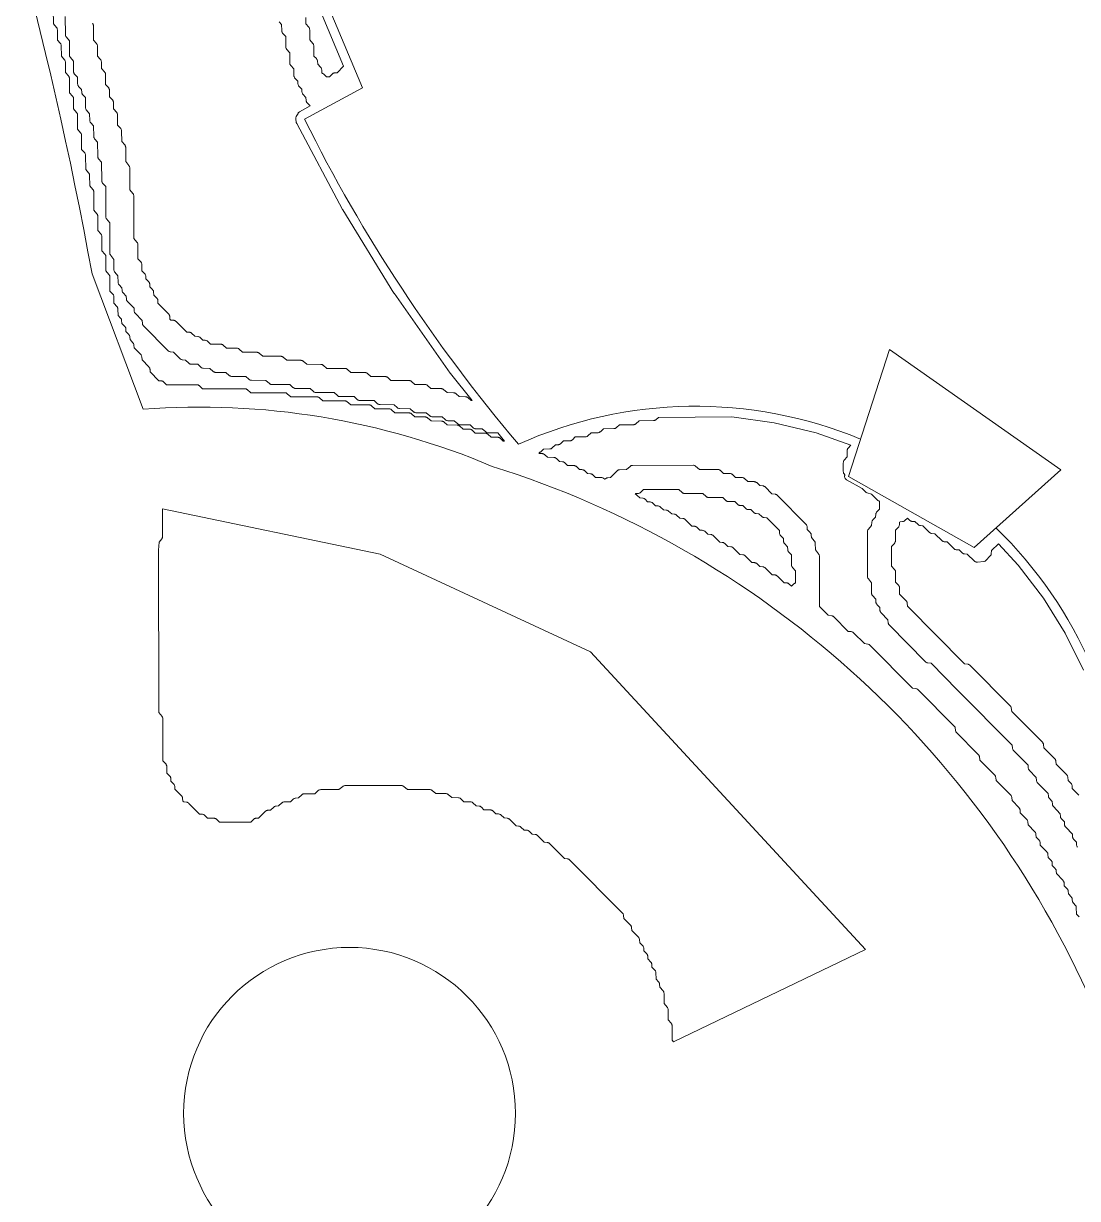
# Model space of a CAD drawing. Header units: inches. Extents: x 36 to 80.3, y 17.3 to 55.9.
# Drawn here: x 43.83 to 50.81, y 30.96 to 38.74 of the extents above; entities that cross this region are included whole.
import ezdxf

# ---------------------------------------------------------------- set-up
doc = ezdxf.new("R2010")
doc.units = ezdxf.units.IN
doc.layers.add('01_ORIGINAL_CAD', color=7, linetype='Continuous', lineweight=20)
doc.layers.add('02_APPROVED_PDF_OUTLINES', color=7, linetype='Continuous', lineweight=15)

msp = doc.modelspace()

# ---------------------------------------------------------------- linework, layer by layer
at = {"layer": '01_ORIGINAL_CAD'}
for points in [[(44.2832, 37.0838, 0.090917), (40.9305, 45.9685, -0.652582), (40.9305, 49.0108, -0.158741), (45.0035, 48.4251, -0.098355), (47.824, 46.2028), (47.7547, 46.078)], [(45.6919, 38.1087, 0.060935), (47.1089, 35.956, -0.206423), (49.3752, 35.9901)], [(46.9349, 35.809, 0.119192), (44.6213, 36.1879), (44.2832, 37.0838)], [(50.2735, 35.4003, -0.198705), (51.1432, 33.3921, 0.063223), (53.4732, 33.0698)]]:
    msp.add_lwpolyline(points, format="xyb", dxfattribs=at)
for points in [[(46.075, 38.3173), (45.4333, 39.8494), (45.0593, 39.6928)], [(46.075, 38.3173), (45.6919, 38.1087)], [(49.5667, 36.5827), (50.7029, 35.7869), (50.1291, 35.2702), (49.2949, 35.7417), (49.5667, 36.5827)]]:
    msp.add_lwpolyline(points, dxfattribs=at)
msp.add_circle((45.9894, 31.5215), 1.0995, dxfattribs=at)
msp.add_arc((44.9959, 29.643), 6.4637, 23.73402, 72.54294, dxfattribs=at)
at = {"layer": '02_APPROVED_PDF_OUTLINES'}
for points in [[(44.1059, 38.7908), (44.1064, 38.6686), (44.1066, 38.6651), (44.1074, 38.6616), (44.1087, 38.6582), (44.1104, 38.6551), (44.1126, 38.6523), (44.1327, 38.6292), (44.1332, 38.5344), (44.1334, 38.5309), (44.1342, 38.5274), (44.1355, 38.5241), (44.1372, 38.5209), (44.1394, 38.5181), (44.1596, 38.4949), (44.1608, 38.424), (44.161, 38.421), (44.1616, 38.418), (44.1626, 38.4151), (44.1639, 38.4123), (44.1655, 38.4097), (44.1675, 38.4074), (44.1865, 38.387), (44.1875, 38.3433), (44.1877, 38.3403), (44.1883, 38.3373), (44.1893, 38.3345), (44.1906, 38.3317), (44.1923, 38.3292), (44.1942, 38.3269), (44.2138, 38.3059), (44.2156, 38.2855), (44.2161, 38.2821), (44.2171, 38.2788), (44.2185, 38.2757), (44.2204, 38.2728), (44.2226, 38.2702), (44.2396, 38.2527), (44.24, 38.1856), (44.2403, 38.182), (44.2411, 38.1785), (44.2423, 38.1752), (44.244, 38.1721), (44.2462, 38.1692), (44.2665, 38.146), (44.2676, 38.1018), (44.2678, 38.0988), (44.2684, 38.0958), (44.2694, 38.093), (44.2707, 38.0902), (44.2724, 38.0877), (44.2743, 38.0854), (44.2932, 38.0651), (44.2943, 37.9947), (44.2945, 37.9916), (44.2952, 37.9886), (44.2961, 37.9857), (44.2974, 37.983), (44.2991, 37.9804), (44.301, 37.978), (44.3198, 37.9579), (44.3203, 37.8636), (44.3205, 37.86), (44.3213, 37.8565), (44.3226, 37.8532), (44.3243, 37.8501), (44.3264, 37.8472), (44.3466, 37.8242), (44.3471, 37.7026), (44.3474, 37.699), (44.3482, 37.6955), (44.3494, 37.6922), (44.3511, 37.6891), (44.3533, 37.6862), (44.3734, 37.6632), (44.3738, 37.464), (44.3741, 37.4606), (44.3747, 37.4573), (44.3759, 37.4541), (44.3774, 37.4511), (44.3794, 37.4483), (44.4004, 37.4222), (44.4008, 37.2224), (44.4011, 37.2191), (44.4018, 37.2158), (44.4029, 37.2126), (44.4044, 37.2096), (44.4064, 37.2068), (44.4275, 37.1806), (44.4279, 37.1121), (44.4281, 37.1086), (44.4289, 37.1051), (44.4302, 37.1017), (44.4319, 37.0986), (44.4341, 37.0958), (44.4544, 37.0725), (44.4554, 37.0284), (44.4557, 37.0254), (44.4563, 37.0224), (44.4573, 37.0195), (44.4586, 37.0168), (44.4602, 37.0142), (44.4621, 37.0119), (44.4813, 36.9913), (44.4821, 36.9742), (44.4825, 36.9707), (44.4834, 36.9673), (44.4847, 36.964), (44.4866, 36.961), (44.4888, 36.9582), (44.5084, 36.9372), (44.5102, 36.9169), (44.5107, 36.9135), (44.5117, 36.9102), (44.5131, 36.907), (44.515, 36.9041), (44.5173, 36.9015), (44.5612, 36.8568), (44.562, 36.84), (44.5623, 36.837), (44.563, 36.8341), (44.564, 36.8313), (44.5653, 36.8286), (44.567, 36.8261), (44.5689, 36.8238), (44.6149, 36.7761), (44.6167, 36.7559), (44.6172, 36.7525), (44.6182, 36.7492), (44.6197, 36.746), (44.6215, 36.7431), (44.6238, 36.7405), (44.7875, 36.5754), (44.7901, 36.5731), (44.7931, 36.5712), (44.7962, 36.5697), (44.7996, 36.5687), (44.803, 36.5681), (44.8227, 36.5664), (44.8673, 36.5217), (44.8699, 36.5194), (44.8729, 36.5175), (44.876, 36.5161), (44.8793, 36.5151), (44.8828, 36.5145), (44.9028, 36.5127), (44.9235, 36.4931), (44.9259, 36.4911), (44.9285, 36.4894), (44.9312, 36.4881), (44.9341, 36.4871), (44.9371, 36.4865), (44.9402, 36.4862), (44.9832, 36.4853), (45.0032, 36.4663), (45.0056, 36.4643), (45.0082, 36.4626), (45.0109, 36.4613), (45.0138, 36.4603), (45.0168, 36.4597), (45.0199, 36.4594), (45.0633, 36.4585), (45.0863, 36.4381), (45.0887, 36.4362), (45.0913, 36.4347), (45.094, 36.4334), (45.0969, 36.4325), (45.0999, 36.432), (45.1029, 36.4318), (45.1697, 36.4316), (45.1926, 36.4113), (45.1949, 36.4095), (45.1975, 36.4079), (45.2003, 36.4067), (45.2031, 36.4058), (45.2061, 36.4052), (45.2091, 36.405), (45.302, 36.4048), (45.3219, 36.386), (45.3243, 36.384), (45.3269, 36.3823), (45.3297, 36.381), (45.3327, 36.38), (45.3357, 36.3794), (45.3388, 36.3791), (45.4352, 36.3782), (45.4581, 36.3578), (45.4605, 36.356), (45.4631, 36.3544), (45.4658, 36.3532), (45.4687, 36.3523), (45.4717, 36.3517), (45.4747, 36.3515), (45.5941, 36.3514), (45.614, 36.3325), (45.6164, 36.3305), (45.619, 36.3289), (45.6218, 36.3275), (45.6248, 36.3265), (45.6278, 36.3259), (45.6309, 36.3257), (45.7273, 36.3247), (45.7502, 36.3044), (45.7526, 36.3025), (45.7552, 36.301), (45.7579, 36.2997), (45.7608, 36.2988), (45.7637, 36.2983), (45.7668, 36.2981), (45.8867, 36.2979), (45.9095, 36.2777), (45.9119, 36.2758), (45.9145, 36.2742), (45.9172, 36.273), (45.9201, 36.2721), (45.9231, 36.2715), (45.9261, 36.2714), (46.0195, 36.2712), (46.0423, 36.2509), (46.0447, 36.2491), (46.0472, 36.2475), (46.05, 36.2463), (46.0529, 36.2454), (46.0558, 36.2448), (46.0588, 36.2446), (46.1522, 36.2444), (46.1751, 36.2242), (46.1774, 36.2223), (46.18, 36.2208), (46.1828, 36.2195), (46.1856, 36.2186), (46.1886, 36.2181), (46.1916, 36.2179), (46.2845, 36.2177), (46.3044, 36.1989), (46.3068, 36.1969), (46.3094, 36.1952), (46.3122, 36.1938), (46.3151, 36.1929), (46.3182, 36.1922), (46.3213, 36.192), (46.3911, 36.191), (46.4141, 36.1707), (46.4164, 36.1688), (46.419, 36.1673), (46.4218, 36.166), (46.4246, 36.1651), (46.4276, 36.1646), (46.4306, 36.1644), (46.4975, 36.1642), (46.5203, 36.1439), (46.5227, 36.1421), (46.5252, 36.1405), (46.528, 36.1393), (46.5308, 36.1384), (46.5338, 36.1378), (46.5368, 36.1376), (46.6032, 36.1374), (46.6231, 36.1186), (46.6254, 36.1166), (46.628, 36.1149), (46.6308, 36.1136), (46.6337, 36.1126), (46.6367, 36.112), (46.6398, 36.1117), (46.6832, 36.1108), (46.7062, 36.0904), (46.7086, 36.0885), (46.7112, 36.087), (46.7139, 36.0857), (46.7168, 36.0848), (46.7197, 36.0843), (46.7227, 36.0841), (46.7891, 36.0839), (46.809, 36.065), (46.8114, 36.0631), (46.8139, 36.0614), (46.8167, 36.0601), (46.8196, 36.0591), (46.8226, 36.0584), (46.8257, 36.0582), (46.8691, 36.0573), (46.8921, 36.0368), (46.8945, 36.035), (46.8971, 36.0334), (46.8998, 36.0322), (46.9027, 36.0313), (46.9056, 36.0307), (46.9086, 36.0305), (46.973, 36.0303), (47.0172, 35.976), (47.0078, 35.9761), (46.9879, 35.9949), (46.9855, 35.9969), (46.983, 35.9986), (46.9802, 35.9999), (46.9773, 36.0009), (46.9743, 36.0015), (46.9712, 36.0018), (46.9278, 36.0027), (46.9048, 36.0231), (46.9024, 36.025), (46.8998, 36.0265), (46.8971, 36.0278), (46.8942, 36.0287), (46.8913, 36.0292), (46.8883, 36.0294), (46.8219, 36.0296), (46.802, 36.0485), (46.7996, 36.0504), (46.7971, 36.0521), (46.7943, 36.0534), (46.7914, 36.0544), (46.7884, 36.0551), (46.7853, 36.0553), (46.7419, 36.0562), (46.7189, 36.0767), (46.7165, 36.0785), (46.7139, 36.0801), (46.7112, 36.0813), (46.7083, 36.0822), (46.7054, 36.0828), (46.7024, 36.083), (46.636, 36.0832), (46.6161, 36.102), (46.6137, 36.104), (46.6111, 36.1057), (46.6083, 36.107), (46.6054, 36.108), (46.6023, 36.1086), (46.5992, 36.1089), (46.5294, 36.1098), (46.5064, 36.1302), (46.504, 36.132), (46.5015, 36.1336), (46.4987, 36.1348), (46.4959, 36.1357), (46.4929, 36.1363), (46.4899, 36.1365), (46.423, 36.1367), (46.4002, 36.1569), (46.3978, 36.1588), (46.3952, 36.1604), (46.3925, 36.1616), (46.3896, 36.1625), (46.3866, 36.1631), (46.3836, 36.1632), (46.2902, 36.1634), (46.2674, 36.1837), (46.265, 36.1855), (46.2625, 36.1871), (46.2597, 36.1883), (46.2568, 36.1892), (46.2539, 36.1898), (46.2509, 36.19), (46.1575, 36.1902), (46.1346, 36.2104), (46.1323, 36.2123), (46.1297, 36.2138), (46.1269, 36.2151), (46.1241, 36.216), (46.1211, 36.2165), (46.1181, 36.2167), (45.9976, 36.2169), (45.9716, 36.2381), (45.9688, 36.2401), (45.9658, 36.2417), (45.9625, 36.2428), (45.9592, 36.2435), (45.9558, 36.2437), (45.8123, 36.2436), (45.7895, 36.2638), (45.7871, 36.2657), (45.7845, 36.2673), (45.7817, 36.2685), (45.7789, 36.2694), (45.7759, 36.27), (45.7729, 36.2701), (45.5999, 36.2703), (45.577, 36.2905), (45.5747, 36.2924), (45.5721, 36.294), (45.5693, 36.2952), (45.5665, 36.2961), (45.5635, 36.2966), (45.5605, 36.2968), (45.3344, 36.2969), (45.3116, 36.3172), (45.3092, 36.319), (45.3066, 36.3206), (45.3038, 36.3218), (45.301, 36.3227), (45.298, 36.3233), (45.295, 36.3235), (45.0158, 36.3235), (44.993, 36.3438), (44.9906, 36.3456), (44.988, 36.3472), (44.9853, 36.3484), (44.9824, 36.3493), (44.9794, 36.3499), (44.9764, 36.3501), (44.7773, 36.3502), (44.7575, 36.369), (44.7547, 36.3713), (44.7516, 36.3731), (44.7484, 36.3745), (44.7449, 36.3754), (44.7414, 36.3758), (44.7251, 36.3765), (44.6677, 36.4344), (44.667, 36.4511), (44.6666, 36.4541), (44.666, 36.457), (44.665, 36.4599), (44.6636, 36.4626), (44.6619, 36.4651), (44.66, 36.4674), (44.614, 36.5151), (44.6123, 36.5353), (44.6117, 36.5387), (44.6107, 36.542), (44.6093, 36.5451), (44.6074, 36.548), (44.6052, 36.5506), (44.5612, 36.5953), (44.5605, 36.6121), (44.5601, 36.6156), (44.5592, 36.619), (44.5578, 36.6223), (44.556, 36.6253), (44.5538, 36.628), (44.5346, 36.6486), (44.5338, 36.6658), (44.5334, 36.6693), (44.5325, 36.6727), (44.5312, 36.6759), (44.5293, 36.679), (44.5271, 36.6817), (44.5079, 36.7022), (44.5072, 36.7194), (44.5068, 36.7229), (44.5059, 36.7263), (44.5045, 36.7296), (44.5027, 36.7326), (44.5005, 36.7354), (44.4809, 36.7564), (44.4791, 36.7767), (44.4786, 36.7801), (44.4776, 36.7834), (44.4761, 36.7865), (44.4743, 36.7894), (44.4721, 36.792), (44.455, 36.8095), (44.4547, 36.8499), (44.4544, 36.8534), (44.4536, 36.8569), (44.4524, 36.8602), (44.4507, 36.8633), (44.4485, 36.8661), (44.4282, 36.8894), (44.4272, 36.9335), (44.4269, 36.9366), (44.4263, 36.9395), (44.4253, 36.9424), (44.424, 36.9451), (44.4224, 36.9477), (44.4204, 36.95), (44.4016, 36.9701), (44.4012, 37.0645), (44.4009, 37.068), (44.4002, 37.0715), (44.3989, 37.0748), (44.3972, 37.078), (44.395, 37.0808), (44.3748, 37.1039), (44.3744, 37.1986), (44.3741, 37.2022), (44.3734, 37.2057), (44.3721, 37.209), (44.3704, 37.2121), (44.3682, 37.215), (44.3481, 37.238), (44.3476, 37.3328), (44.3473, 37.3364), (44.3466, 37.3399), (44.3453, 37.3432), (44.3436, 37.3463), (44.3414, 37.3492), (44.3213, 37.3722), (44.3208, 37.467), (44.3205, 37.4706), (44.3198, 37.474), (44.3185, 37.4774), (44.3168, 37.4805), (44.3146, 37.4834), (44.2945, 37.5064), (44.294, 37.628), (44.2937, 37.6316), (44.2929, 37.6351), (44.2917, 37.6384), (44.2899, 37.6415), (44.2878, 37.6444), (44.2675, 37.6675), (44.2664, 37.7384), (44.2661, 37.7415), (44.2655, 37.7445), (44.2646, 37.7474), (44.2632, 37.7502), (44.2616, 37.7527), (44.2596, 37.7551), (44.2408, 37.7752), (44.2404, 37.8695), (44.2401, 37.8731), (44.2394, 37.8766), (44.2381, 37.8799), (44.2364, 37.883), (44.2342, 37.8859), (44.2141, 37.9089), (44.2136, 38.0037), (44.2133, 38.0073), (44.2126, 38.0108), (44.2113, 38.0141), (44.2096, 38.0172), (44.2074, 38.0201), (44.1873, 38.0431), (44.1868, 38.1379), (44.1865, 38.1415), (44.1858, 38.1449), (44.1845, 38.1483), (44.1828, 38.1514), (44.1806, 38.1543), (44.1604, 38.1773), (44.1601, 38.2453), (44.1598, 38.2488), (44.159, 38.2523), (44.1578, 38.2556), (44.156, 38.2588), (44.1539, 38.2616), (44.1337, 38.2847), (44.1333, 38.3794), (44.133, 38.383), (44.1322, 38.3865), (44.131, 38.3898), (44.1292, 38.3929), (44.1271, 38.3958), (44.1069, 38.4188), (44.1065, 38.4868), (44.1062, 38.4903), (44.1055, 38.4938), (44.1042, 38.4972), (44.1025, 38.5003), (44.1003, 38.5031), (44.08, 38.5263), (44.0789, 38.5972), (44.0787, 38.6002), (44.0781, 38.6032), (44.0771, 38.6061), (44.0758, 38.6089), (44.0741, 38.6115), (44.0722, 38.6138), (44.0534, 38.634), (44.053, 38.7015), (44.0527, 38.705), (44.052, 38.7085), (44.0507, 38.7118), (44.049, 38.715), (44.0468, 38.7178), (44.0267, 38.7409), (44.0262, 38.8356)], [(45.7971, 38.8254), (45.9501, 38.4601), (45.9079, 38.4173), (45.8916, 38.4165), (45.8881, 38.4161), (45.8846, 38.4152), (45.8813, 38.4138), (45.8783, 38.4119), (45.8755, 38.4097), (45.8558, 38.3909), (45.8355, 38.3908), (45.8184, 38.4079), (45.8159, 38.41), (45.8132, 38.4118), (45.8102, 38.4132), (45.8071, 38.4143), (45.8052, 38.4146), (45.8046, 38.4377), (45.8043, 38.4407), (45.8037, 38.4437), (45.8027, 38.4465), (45.8014, 38.4492), (45.7998, 38.4518), (45.7979, 38.4541), (45.7783, 38.4751), (45.7765, 38.4955), (45.776, 38.4988), (45.775, 38.5021), (45.7735, 38.5052), (45.7717, 38.5081), (45.7695, 38.5107), (45.7524, 38.5282), (45.7521, 38.5954), (45.7518, 38.5989), (45.751, 38.6024), (45.7497, 38.6057), (45.748, 38.6089), (45.7459, 38.6117), (45.7257, 38.6348), (45.7253, 38.7027), (45.725, 38.7063), (45.7243, 38.7098), (45.723, 38.7131), (45.7213, 38.7162), (45.7191, 38.719), (45.6989, 38.7421), (45.6986, 38.7833)], [(45.5223, 38.7543), (45.5394, 38.7368), (45.5397, 38.6965), (45.54, 38.6929), (45.5408, 38.6894), (45.542, 38.6861), (45.5438, 38.683), (45.5459, 38.6802), (45.5661, 38.6571), (45.5665, 38.5892), (45.5667, 38.5856), (45.5675, 38.5821), (45.5688, 38.5788), (45.5705, 38.5757), (45.5726, 38.5728), (45.5928, 38.5498), (45.5932, 38.4818), (45.5935, 38.4783), (45.5943, 38.4748), (45.5955, 38.4715), (45.5972, 38.4683), (45.5994, 38.4655), (45.6197, 38.4422), (45.6208, 38.3981), (45.621, 38.3951), (45.6216, 38.3921), (45.6226, 38.3892), (45.6239, 38.3865), (45.6255, 38.3839), (45.6275, 38.3816), (45.6467, 38.3611), (45.6474, 38.3439), (45.6478, 38.3404), (45.6487, 38.337), (45.6501, 38.3337), (45.6519, 38.3307), (45.6541, 38.3279), (45.6733, 38.3074), (45.6741, 38.2902), (45.6745, 38.2867), (45.6754, 38.2833), (45.6767, 38.2801), (45.6786, 38.277), (45.6808, 38.2743), (45.7004, 38.2533), (45.7022, 38.2329), (45.7027, 38.2295), (45.7037, 38.2262), (45.7051, 38.2231), (45.707, 38.2202), (45.7092, 38.2176), (45.7293, 38.1971), (45.6575, 38.1574), (45.6547, 38.1557), (45.6521, 38.1535), (45.6499, 38.151), (45.648, 38.1483), (45.6361, 38.1281), (45.6345, 38.1251), (45.6334, 38.1218), (45.6328, 38.1185), (45.6326, 38.1151), (45.6329, 38.1117), (45.6363, 38.0884), (45.6369, 38.0857), (45.6378, 38.083), (45.639, 38.0804), (45.9436, 37.5106), (45.9443, 37.5093), (46.2837, 36.9577), (46.2845, 36.9565), (46.6568, 36.4266), (46.6577, 36.4253), (46.8022, 36.2443), (46.7949, 36.2443), (46.775, 36.2632), (46.7727, 36.2651), (46.7701, 36.2668), (46.7673, 36.2681), (46.7644, 36.2691), (46.7614, 36.2698), (46.7584, 36.27), (46.7154, 36.2709), (46.6954, 36.2899), (46.693, 36.2919), (46.6904, 36.2936), (46.6877, 36.2949), (46.6847, 36.2959), (46.6817, 36.2965), (46.6787, 36.2968), (46.6353, 36.2977), (46.6122, 36.3181), (46.6099, 36.32), (46.6073, 36.3216), (46.6045, 36.3228), (46.6017, 36.3237), (46.5987, 36.3242), (46.5957, 36.3244), (46.5288, 36.3246), (46.506, 36.3449), (46.5036, 36.3468), (46.5011, 36.3483), (46.4983, 36.3496), (46.4954, 36.3505), (46.4925, 36.351), (46.4895, 36.3512), (46.4226, 36.3514), (46.3998, 36.3717), (46.3974, 36.3735), (46.3948, 36.3751), (46.3921, 36.3763), (46.3892, 36.3772), (46.3862, 36.3778), (46.3832, 36.378), (46.2638, 36.3781), (46.2439, 36.397), (46.2415, 36.399), (46.2389, 36.4006), (46.2361, 36.402), (46.2331, 36.403), (46.2301, 36.4036), (46.2269, 36.4038), (46.1306, 36.4048), (46.1077, 36.4251), (46.1053, 36.427), (46.1027, 36.4285), (46.1, 36.4298), (46.0971, 36.4307), (46.0942, 36.4312), (46.0911, 36.4314), (45.9977, 36.4316), (45.9749, 36.4519), (45.9725, 36.4537), (45.97, 36.4553), (45.9672, 36.4565), (45.9643, 36.4574), (45.9614, 36.458), (45.9584, 36.4582), (45.8384, 36.4583), (45.8156, 36.4786), (45.8132, 36.4804), (45.8106, 36.482), (45.8079, 36.4832), (45.805, 36.4841), (45.8021, 36.4847), (45.7991, 36.4849), (45.7056, 36.4851), (45.6828, 36.5053), (45.6804, 36.5072), (45.6779, 36.5087), (45.6751, 36.51), (45.6723, 36.5109), (45.6693, 36.5114), (45.6663, 36.5116), (45.5729, 36.5118), (45.55, 36.5321), (45.5477, 36.5339), (45.5451, 36.5355), (45.5423, 36.5367), (45.5395, 36.5376), (45.5365, 36.5382), (45.5335, 36.5384), (45.4136, 36.5385), (45.3907, 36.5588), (45.3884, 36.5606), (45.3858, 36.5622), (45.383, 36.5634), (45.3802, 36.5643), (45.3772, 36.5649), (45.3742, 36.5651), (45.2808, 36.5653), (45.258, 36.5855), (45.2556, 36.5874), (45.253, 36.5889), (45.2503, 36.5902), (45.2474, 36.5911), (45.2444, 36.5916), (45.2414, 36.5918), (45.1746, 36.592), (45.1517, 36.6123), (45.1494, 36.6141), (45.1468, 36.6157), (45.144, 36.6169), (45.1412, 36.6178), (45.1382, 36.6184), (45.1352, 36.6186), (45.0688, 36.6188), (45.0489, 36.6376), (45.0462, 36.6399), (45.0431, 36.6417), (45.0398, 36.6431), (45.0364, 36.644), (45.0328, 36.6445), (45.0164, 36.6452), (44.9988, 36.6626), (44.9962, 36.6649), (44.9933, 36.6668), (44.9901, 36.6682), (44.9868, 36.6692), (44.9834, 36.6698), (44.9634, 36.6716), (44.9427, 36.6912), (44.9399, 36.6935), (44.9368, 36.6953), (44.9336, 36.6967), (44.9301, 36.6976), (44.9266, 36.6981), (44.9102, 36.6988), (44.8394, 36.7698), (44.8368, 36.7721), (44.8339, 36.774), (44.8307, 36.7755), (44.8274, 36.7765), (44.8239, 36.777), (44.8044, 36.7788), (44.7993, 36.7839), (44.7976, 36.8038), (44.797, 36.8072), (44.796, 36.8105), (44.7946, 36.8136), (44.7927, 36.8166), (44.7905, 36.8192), (44.7199, 36.8907), (44.7192, 36.9075), (44.7188, 36.911), (44.7179, 36.9144), (44.7165, 36.9176), (44.7147, 36.9207), (44.7125, 36.9234), (44.6929, 36.9444), (44.6911, 36.9648), (44.6906, 36.9681), (44.6896, 36.9714), (44.6881, 36.9745), (44.6863, 36.9774), (44.6841, 36.98), (44.6666, 36.9979), (44.6659, 37.0148), (44.6655, 37.0183), (44.6646, 37.0217), (44.6632, 37.0249), (44.6614, 37.028), (44.6592, 37.0307), (44.64, 37.0513), (44.6392, 37.0684), (44.6388, 37.0719), (44.6379, 37.0754), (44.6366, 37.0786), (44.6348, 37.0816), (44.6325, 37.0844), (44.6136, 37.1047), (44.6126, 37.1484), (44.6123, 37.1514), (44.6117, 37.1544), (44.6107, 37.1573), (44.6094, 37.16), (44.6078, 37.1625), (44.6058, 37.1649), (44.587, 37.185), (44.5866, 37.2793), (44.5863, 37.2829), (44.5856, 37.2864), (44.5843, 37.2897), (44.5826, 37.2928), (44.5804, 37.2957), (44.5603, 37.3187), (44.5595, 37.6013), (44.5592, 37.6049), (44.5584, 37.6084), (44.5572, 37.6117), (44.5554, 37.6149), (44.5533, 37.6177), (44.5331, 37.6408), (44.5328, 37.7863), (44.5326, 37.7896), (44.5319, 37.793), (44.5308, 37.7961), (44.5292, 37.7992), (44.5273, 37.8019), (44.5062, 37.8281), (44.5058, 37.9234), (44.5055, 37.927), (44.5047, 37.9305), (44.5034, 37.9338), (44.5017, 37.9369), (44.4996, 37.9398), (44.4794, 37.9628), (44.479, 38.0308), (44.4787, 38.0343), (44.478, 38.0378), (44.4767, 38.0412), (44.475, 38.0443), (44.4728, 38.0471), (44.4526, 38.0702), (44.4523, 38.1381), (44.452, 38.1417), (44.4512, 38.1452), (44.4499, 38.1485), (44.4482, 38.1516), (44.4461, 38.1545), (44.4257, 38.1777), (44.4247, 38.2219), (44.4245, 38.2249), (44.4238, 38.2278), (44.4229, 38.2307), (44.4216, 38.2335), (44.4199, 38.236), (44.418, 38.2383), (44.399, 38.2587), (44.398, 38.3024), (44.3978, 38.3054), (44.3971, 38.3083), (44.3962, 38.3112), (44.3949, 38.314), (44.3932, 38.3165), (44.3913, 38.3188), (44.3725, 38.339), (44.3721, 38.4065), (44.3718, 38.41), (44.3711, 38.4135), (44.3698, 38.4168), (44.3681, 38.42), (44.3659, 38.4228), (44.3456, 38.446), (44.3446, 38.4902), (44.3443, 38.4932), (44.3437, 38.4962), (44.3427, 38.4991), (44.3414, 38.5018), (44.3398, 38.5043), (44.3378, 38.5067), (44.319, 38.5268), (44.3187, 38.5943), (44.3184, 38.5979), (44.3176, 38.6013), (44.3164, 38.6047), (44.3146, 38.6078), (44.3125, 38.6106), (44.2923, 38.6337), (44.2919, 38.7285), (44.2916, 38.732), (44.2908, 38.7355), (44.2896, 38.7388), (44.2878, 38.742), (44.2857, 38.7448)], [(50.8237, 32.8244), (50.8065, 32.8421), (50.8055, 32.8855), (50.8053, 32.8885), (50.8046, 32.8915), (50.8037, 32.8943), (50.8024, 32.8971), (50.8007, 32.8996), (50.7988, 32.902), (50.7796, 32.9225), (50.7788, 32.9397), (50.7784, 32.9432), (50.7775, 32.9466), (50.7762, 32.9498), (50.7744, 32.9529), (50.7721, 32.9556), (50.753, 32.9762), (50.7522, 32.9933), (50.7518, 32.9968), (50.7509, 33.0002), (50.7495, 33.0035), (50.7477, 33.0065), (50.7455, 33.0093), (50.7259, 33.0303), (50.7241, 33.0506), (50.7236, 33.054), (50.7226, 33.0573), (50.7211, 33.0605), (50.7193, 33.0634), (50.717, 33.066), (50.6731, 33.1107), (50.6723, 33.1275), (50.6719, 33.131), (50.671, 33.1344), (50.6696, 33.1376), (50.6678, 33.1407), (50.6656, 33.1434), (50.6464, 33.164), (50.6457, 33.1811), (50.6453, 33.1846), (50.6444, 33.188), (50.643, 33.1913), (50.6412, 33.1943), (50.639, 33.1971), (50.6194, 33.2181), (50.6176, 33.2384), (50.617, 33.2418), (50.616, 33.2451), (50.6146, 33.2483), (50.6127, 33.2512), (50.6105, 33.2538), (50.5665, 33.2985), (50.5658, 33.3153), (50.5654, 33.3188), (50.5645, 33.3222), (50.5631, 33.3254), (50.5613, 33.3285), (50.5591, 33.3312), (50.5395, 33.3522), (50.5377, 33.3726), (50.5371, 33.376), (50.5361, 33.3793), (50.5347, 33.3824), (50.5328, 33.3853), (50.5306, 33.3879), (50.4862, 33.4331), (50.4844, 33.4531), (50.4839, 33.4565), (50.4829, 33.4598), (50.4815, 33.4629), (50.4796, 33.4658), (50.4774, 33.4684), (50.4334, 33.5131), (50.4326, 33.5299), (50.4323, 33.5329), (50.4317, 33.5358), (50.4306, 33.5386), (50.4293, 33.5413), (50.4276, 33.5438), (50.4257, 33.5461), (50.3797, 33.5939), (50.378, 33.614), (50.3774, 33.6174), (50.3764, 33.6207), (50.375, 33.6239), (50.3731, 33.6268), (50.3708, 33.6294), (50.2733, 33.7282), (50.2715, 33.7481), (50.271, 33.7516), (50.27, 33.7549), (50.2685, 33.758), (50.2667, 33.7609), (50.2644, 33.7635), (50.1663, 33.8628), (50.1631, 33.8858), (50.1625, 33.889), (50.1614, 33.892), (50.16, 33.8949), (50.1582, 33.8975), (50.1561, 33.8999), (50.0067, 34.0506), (50.0035, 34.0736), (50.0028, 34.0767), (50.0018, 34.0797), (50.0004, 34.0826), (49.9986, 34.0853), (49.9965, 34.0877), (49.7571, 34.3291), (49.7547, 34.3312), (49.752, 34.333), (49.7491, 34.3345), (49.7461, 34.3356), (49.7429, 34.3362), (49.7203, 34.3395), (49.438, 34.6241), (49.4356, 34.6262), (49.4329, 34.628), (49.43, 34.6295), (49.427, 34.6306), (49.4238, 34.6312), (49.4011, 34.6345), (49.3294, 34.7065), (49.3267, 34.7087), (49.3238, 34.7107), (49.3206, 34.7121), (49.3173, 34.7132), (49.3139, 34.7137), (49.2943, 34.7154), (49.1988, 34.8118), (49.1963, 34.8139), (49.1937, 34.8157), (49.1908, 34.8172), (49.1877, 34.8183), (49.1846, 34.8189), (49.1619, 34.8222), (49.104, 34.8806), (49.1034, 35.2131), (49.1031, 35.2164), (49.1024, 35.2197), (49.1013, 35.2229), (49.0998, 35.2259), (49.0978, 35.2287), (49.0766, 35.2551), (49.0755, 35.2998), (49.0753, 35.3028), (49.0747, 35.3058), (49.0737, 35.3086), (49.0724, 35.3114), (49.0707, 35.3139), (49.0688, 35.3163), (49.0496, 35.3368), (49.0489, 35.354), (49.0485, 35.3575), (49.0476, 35.3609), (49.0462, 35.3641), (49.0444, 35.3672), (49.0422, 35.3699), (49.0226, 35.3909), (49.0208, 35.4113), (49.0202, 35.4147), (49.0192, 35.418), (49.0178, 35.4212), (49.0159, 35.4241), (49.0136, 35.4267), (48.8256, 35.6167), (48.8232, 35.6188), (48.8205, 35.6207), (48.8176, 35.6221), (48.8146, 35.6232), (48.8114, 35.6238), (48.7887, 35.6271), (48.7435, 35.6723), (48.7409, 35.6746), (48.738, 35.6765), (48.7348, 35.6779), (48.7315, 35.679), (48.7281, 35.6795), (48.7081, 35.6813), (48.6873, 35.701), (48.6849, 35.7029), (48.6824, 35.7046), (48.6796, 35.7059), (48.6767, 35.7069), (48.6737, 35.7075), (48.6706, 35.7078), (48.6277, 35.7087), (48.6076, 35.7277), (48.6053, 35.7297), (48.6027, 35.7314), (48.5999, 35.7327), (48.597, 35.7337), (48.594, 35.7343), (48.5909, 35.7346), (48.548, 35.7355), (48.5279, 35.7545), (48.5256, 35.7565), (48.523, 35.7582), (48.5202, 35.7595), (48.5173, 35.7605), (48.5143, 35.7611), (48.5113, 35.7614), (48.4678, 35.7623), (48.4448, 35.7827), (48.4424, 35.7846), (48.4399, 35.7861), (48.4371, 35.7874), (48.4342, 35.7883), (48.4313, 35.7888), (48.4283, 35.789), (48.3077, 35.7892), (48.2818, 35.8104), (48.279, 35.8124), (48.2759, 35.8139), (48.2727, 35.8151), (48.2693, 35.8158), (48.2659, 35.816), (47.8648, 35.8154), (47.8618, 35.8152), (47.8588, 35.8147), (47.8559, 35.8138), (47.8532, 35.8125), (47.8506, 35.811), (47.8482, 35.8091), (47.825, 35.7884), (47.7786, 35.7862), (47.7756, 35.7859), (47.7726, 35.7852), (47.7697, 35.7841), (47.7669, 35.7827), (47.7644, 35.7809), (47.7621, 35.7789), (47.7181, 35.7346), (47.7018, 35.7339), (47.6983, 35.7335), (47.6949, 35.7326), (47.6916, 35.7312), (47.6886, 35.7294), (47.6858, 35.7272), (47.6814, 35.7231), (47.6748, 35.7288), (47.672, 35.7308), (47.6689, 35.7325), (47.6656, 35.7337), (47.6622, 35.7345), (47.6587, 35.7348), (47.6191, 35.735), (47.6019, 35.752), (47.5993, 35.7543), (47.5964, 35.7562), (47.5932, 35.7576), (47.5899, 35.7586), (47.5865, 35.7592), (47.5665, 35.7609), (47.5457, 35.7806), (47.543, 35.7829), (47.5399, 35.7847), (47.5366, 35.7861), (47.5332, 35.787), (47.5296, 35.7874), (47.5129, 35.7882), (47.4926, 35.8074), (47.4902, 35.8094), (47.4877, 35.8111), (47.4849, 35.8124), (47.482, 35.8134), (47.479, 35.814), (47.4759, 35.8143), (47.4333, 35.8152), (47.4159, 35.8324), (47.4133, 35.8347), (47.4104, 35.8365), (47.4073, 35.838), (47.4039, 35.839), (47.4005, 35.8396), (47.3805, 35.8413), (47.3598, 35.861), (47.3574, 35.863), (47.3548, 35.8646), (47.3521, 35.866), (47.3492, 35.867), (47.3462, 35.8676), (47.3431, 35.8678), (47.3005, 35.8688), (47.2831, 35.886), (47.2805, 35.8882), (47.2776, 35.8901), (47.2744, 35.8916), (47.2711, 35.8926), (47.2677, 35.8931), (47.2481, 35.8949), (47.244, 35.8991), (47.244, 35.8994), (47.2453, 35.8997), (47.2484, 35.9007), (47.2513, 35.9022), (47.254, 35.904), (47.2565, 35.9062), (47.2738, 35.9234), (47.3164, 35.9244), (47.3194, 35.9246), (47.3224, 35.9252), (47.3254, 35.9262), (47.3281, 35.9276), (47.3307, 35.9293), (47.3331, 35.9312), (47.3537, 35.9509), (47.3737, 35.9527), (47.3771, 35.9533), (47.3804, 35.9543), (47.3836, 35.9558), (47.3865, 35.9577), (47.3891, 35.9599), (47.4064, 35.9772), (47.449, 35.9781), (47.4521, 35.9784), (47.4551, 35.979), (47.458, 35.98), (47.4607, 35.9814), (47.4633, 35.983), (47.4657, 35.985), (47.4855, 36.0039), (47.5518, 36.0042), (47.5548, 36.0044), (47.5578, 36.0049), (47.5607, 36.0058), (47.5634, 36.0071), (47.566, 36.0087), (47.5684, 36.0105), (47.5913, 36.031), (47.6347, 36.032), (47.6378, 36.0322), (47.6408, 36.0328), (47.6437, 36.0338), (47.6464, 36.0352), (47.649, 36.0369), (47.6514, 36.0388), (47.6713, 36.0578), (47.7406, 36.0589), (47.7437, 36.0591), (47.7468, 36.0597), (47.7497, 36.0607), (47.7525, 36.0621), (47.7551, 36.0638), (47.7575, 36.0658), (47.7773, 36.0846), (47.8702, 36.0849), (47.8732, 36.0851), (47.8762, 36.0857), (47.879, 36.0866), (47.8818, 36.0878), (47.8844, 36.0894), (47.8867, 36.0913), (47.9095, 36.1115), (48.0029, 36.1119), (48.0064, 36.1121), (48.0099, 36.1129), (48.0132, 36.1141), (48.0163, 36.1158), (48.0191, 36.118), (48.0366, 36.1331), (48.523, 36.1368), (48.8038, 36.0981), (49.0811, 36.0307), (49.3105, 35.9494), (49.2939, 35.9303), (49.2918, 35.9275), (49.2901, 35.9243), (49.2888, 35.921), (49.288, 35.9175), (49.2878, 35.914), (49.2876, 35.8729), (49.2675, 35.8498), (49.2654, 35.8469), (49.2636, 35.8438), (49.2624, 35.8404), (49.2616, 35.8369), (49.2614, 35.8333), (49.2615, 35.7738), (49.2617, 35.7705), (49.2624, 35.7673), (49.2635, 35.7641), (49.265, 35.7612), (49.2668, 35.7584), (49.2719, 35.7519), (49.2711, 35.7494), (49.2703, 35.746), (49.2699, 35.7426), (49.27, 35.7392), (49.2706, 35.7358), (49.2716, 35.7326), (49.2731, 35.7295), (49.2749, 35.7266), (49.2772, 35.724), (49.2797, 35.7218), (49.2826, 35.7199), (49.3856, 35.6617), (49.4081, 35.6393), (49.4106, 35.6372), (49.4133, 35.6354), (49.4162, 35.634), (49.4193, 35.6329), (49.4484, 35.6252), (49.4878, 35.5858), (49.4903, 35.5836), (49.493, 35.5818), (49.496, 35.5803), (49.4991, 35.5793), (49.5005, 35.579), (49.5006, 35.5248), (49.4837, 35.5074), (49.4814, 35.5048), (49.4796, 35.5019), (49.4782, 35.4988), (49.4772, 35.4955), (49.4767, 35.4921), (49.475, 35.472), (49.4572, 35.4537), (49.455, 35.4511), (49.4532, 35.4482), (49.4517, 35.4451), (49.4508, 35.4418), (49.4502, 35.4384), (49.4485, 35.4176), (49.4276, 35.3936), (49.4255, 35.3907), (49.4238, 35.3876), (49.4225, 35.3842), (49.4218, 35.3807), (49.4215, 35.3772), (49.4218, 35.079), (49.422, 35.0756), (49.4227, 35.0723), (49.4238, 35.0691), (49.4254, 35.0661), (49.4273, 35.0633), (49.4484, 35.0372), (49.4488, 34.9687), (49.4491, 34.9651), (49.4499, 34.9616), (49.4511, 34.9583), (49.4529, 34.9552), (49.455, 34.9523), (49.476, 34.9284), (49.4778, 34.9076), (49.4783, 34.9042), (49.4793, 34.9009), (49.4807, 34.8978), (49.4826, 34.8949), (49.4848, 34.8923), (49.5027, 34.874), (49.5044, 34.8539), (49.505, 34.8505), (49.506, 34.8472), (49.5074, 34.8441), (49.5093, 34.8412), (49.5115, 34.8386), (49.5564, 34.7929), (49.5597, 34.7699), (49.5603, 34.7668), (49.5614, 34.7637), (49.5628, 34.7609), (49.5646, 34.7582), (49.5667, 34.7558), (49.806, 34.5144), (49.8085, 34.5122), (49.8111, 34.5104), (49.814, 34.509), (49.8171, 34.5079), (49.8202, 34.5072), (49.8429, 34.504), (50.0187, 34.3267), (50.3804, 33.962), (50.3821, 33.942), (50.3827, 33.9386), (50.3837, 33.9353), (50.3851, 33.9322), (50.387, 33.9293), (50.3893, 33.9266), (50.4864, 33.8283), (50.4871, 33.8116), (50.4874, 33.8086), (50.4881, 33.8056), (50.4891, 33.8028), (50.4905, 33.8001), (50.4921, 33.7976), (50.4941, 33.7953), (50.54, 33.7476), (50.5418, 33.7274), (50.5423, 33.724), (50.5433, 33.7207), (50.5448, 33.7176), (50.5467, 33.7147), (50.5489, 33.7121), (50.6195, 33.6405), (50.6202, 33.6238), (50.6206, 33.6203), (50.6215, 33.6169), (50.6229, 33.6136), (50.6247, 33.6106), (50.6269, 33.6078), (50.6461, 33.5873), (50.6468, 33.5701), (50.6472, 33.5671), (50.6478, 33.5642), (50.6489, 33.5614), (50.6502, 33.5587), (50.6519, 33.5562), (50.6538, 33.5539), (50.6993, 33.5066), (50.7001, 33.4896), (50.7005, 33.4861), (50.7014, 33.4827), (50.7028, 33.4795), (50.7046, 33.4764), (50.7068, 33.4737), (50.7264, 33.4527), (50.7282, 33.4323), (50.7287, 33.4289), (50.7297, 33.4256), (50.7312, 33.4225), (50.733, 33.4196), (50.7353, 33.417), (50.7792, 33.3723), (50.78, 33.3555), (50.7804, 33.352), (50.7813, 33.3486), (50.7826, 33.3453), (50.7845, 33.3423), (50.7867, 33.3395), (50.8059, 33.319), (50.8066, 33.3018), (50.807, 33.2983), (50.8079, 33.2949), (50.8093, 33.2917), (50.8111, 33.2886), (50.8133, 33.2859)], [(50.8221, 33.6297), (50.7782, 33.6744), (50.7774, 33.6912), (50.777, 33.6947), (50.7761, 33.6981), (50.7747, 33.7014), (50.7729, 33.7044), (50.7707, 33.7071), (50.7511, 33.7281), (50.7493, 33.7485), (50.7488, 33.7519), (50.7478, 33.7552), (50.7463, 33.7583), (50.7445, 33.7612), (50.7422, 33.7639), (50.6712, 33.8358), (50.6695, 33.8558), (50.6689, 33.8592), (50.6679, 33.8625), (50.6665, 33.8656), (50.6646, 33.8685), (50.6624, 33.8712), (50.5909, 33.9436), (50.5877, 33.9667), (50.587, 33.9698), (50.586, 33.9728), (50.5845, 33.9757), (50.5828, 33.9784), (50.5807, 33.9808), (50.3781, 34.1851), (50.3748, 34.2081), (50.3742, 34.2112), (50.3732, 34.2142), (50.3717, 34.2171), (50.3699, 34.2198), (50.3678, 34.2222), (50.1019, 34.4904), (50.0995, 34.4925), (50.0968, 34.4943), (50.0939, 34.4958), (50.0908, 34.4969), (50.0877, 34.4975), (50.065, 34.5008), (49.6871, 34.8819), (49.6854, 34.9018), (49.6848, 34.9052), (49.6838, 34.9085), (49.6824, 34.9117), (49.6805, 34.9146), (49.6783, 34.9172), (49.6345, 34.9616), (49.6335, 35.005), (49.6333, 35.008), (49.6327, 35.0109), (49.6317, 35.0138), (49.6304, 35.0165), (49.6287, 35.0191), (49.6268, 35.0214), (49.608, 35.0416), (49.6076, 35.1091), (49.6074, 35.1126), (49.6066, 35.1161), (49.6053, 35.1194), (49.6036, 35.1225), (49.6014, 35.1254), (49.5813, 35.1484), (49.581, 35.2779), (49.5997, 35.298), (49.6017, 35.3004), (49.6033, 35.303), (49.6046, 35.3058), (49.6056, 35.3087), (49.6062, 35.3117), (49.6064, 35.3147), (49.6072, 35.3852), (49.6261, 35.4054), (49.6283, 35.4082), (49.6301, 35.4112), (49.6314, 35.4145), (49.6323, 35.4179), (49.6327, 35.4214), (49.6334, 35.4381), (49.6375, 35.4423), (49.6538, 35.443), (49.6573, 35.4434), (49.6608, 35.4443), (49.6641, 35.4457), (49.6671, 35.4476), (49.6699, 35.4499), (49.6864, 35.4656), (49.7005, 35.4517), (49.7031, 35.4494), (49.706, 35.4475), (49.7092, 35.4461), (49.7125, 35.4451), (49.7159, 35.4445), (49.7359, 35.4428), (49.7566, 35.4231), (49.7594, 35.4208), (49.7625, 35.419), (49.7658, 35.4176), (49.7692, 35.4167), (49.7728, 35.4163), (49.7891, 35.4155), (49.8333, 35.3713), (49.8359, 35.369), (49.8388, 35.3671), (49.842, 35.3657), (49.8453, 35.3647), (49.8488, 35.3641), (49.8685, 35.3624), (49.9158, 35.3161), (49.9181, 35.3141), (49.9207, 35.3124), (49.9234, 35.311), (49.9262, 35.31), (49.9292, 35.3093), (49.9322, 35.309), (49.9486, 35.3083), (49.9928, 35.2641), (49.9954, 35.2618), (49.9983, 35.2599), (50.0015, 35.2584), (50.0048, 35.2574), (50.0082, 35.2569), (50.0282, 35.2551), (50.049, 35.2354), (50.0518, 35.2332), (50.0548, 35.2313), (50.0581, 35.2299), (50.0616, 35.229), (50.0651, 35.2286), (50.0819, 35.2279), (50.1316, 35.1809), (50.134, 35.1789), (50.1365, 35.1773), (50.1393, 35.1759), (50.1422, 35.175), (50.1452, 35.1743), (50.1483, 35.1741), (50.1514, 35.1742), (50.1915, 35.1784), (50.1949, 35.179), (50.1982, 35.1801), (50.2014, 35.1816), (50.2042, 35.1835), (50.2068, 35.1858), (50.2352, 35.215), (50.2374, 35.2176), (50.2392, 35.2205), (50.2406, 35.2236), (50.2416, 35.2269), (50.2422, 35.2303), (50.2438, 35.2503), (50.2889, 35.296), (50.4209, 35.1548), (50.5879, 34.9364), (50.7321, 34.7037), (50.8527, 34.4587)]]:
    msp.add_lwpolyline(points, dxfattribs=at)
for points in [[(47.8815, 35.6247), (47.8815, 35.6251), (47.8852, 35.6288), (47.9015, 35.6296), (47.905, 35.63), (47.9085, 35.6309), (47.9118, 35.6323), (47.9148, 35.6342), (47.9176, 35.6364), (47.9373, 35.6553), (48.1708, 35.6554), (48.1936, 35.6352), (48.1959, 35.6333), (48.1985, 35.6318), (48.2013, 35.6305), (48.2041, 35.6296), (48.2071, 35.6291), (48.2101, 35.6289), (48.3301, 35.6287), (48.3529, 35.6085), (48.3552, 35.6066), (48.3578, 35.6051), (48.3606, 35.6038), (48.3634, 35.6029), (48.3664, 35.6024), (48.3694, 35.6022), (48.4623, 35.602), (48.4822, 35.5832), (48.4846, 35.5812), (48.4871, 35.5795), (48.4899, 35.5782), (48.4928, 35.5772), (48.4958, 35.5766), (48.4989, 35.5763), (48.5418, 35.5754), (48.5619, 35.5564), (48.5647, 35.5541), (48.5677, 35.5523), (48.571, 35.5509), (48.5745, 35.55), (48.578, 35.5496), (48.5947, 35.5488), (48.615, 35.5296), (48.6178, 35.5273), (48.6209, 35.5255), (48.6241, 35.5241), (48.6276, 35.5232), (48.6311, 35.5228), (48.6479, 35.522), (48.6682, 35.5028), (48.6709, 35.5005), (48.674, 35.4987), (48.6773, 35.4973), (48.6807, 35.4964), (48.6843, 35.496), (48.701, 35.4952), (48.7213, 35.476), (48.7241, 35.4737), (48.7271, 35.4719), (48.7304, 35.4705), (48.7339, 35.4696), (48.7374, 35.4692), (48.7537, 35.4684), (48.8377, 35.3838), (48.8384, 35.367), (48.8388, 35.3635), (48.8397, 35.3601), (48.8411, 35.3569), (48.8429, 35.3538), (48.8451, 35.3511), (48.8643, 35.3305), (48.8651, 35.3134), (48.8655, 35.3099), (48.8664, 35.3065), (48.8677, 35.3032), (48.8695, 35.3002), (48.8718, 35.2974), (48.8914, 35.2764), (48.8931, 35.2561), (48.8937, 35.2527), (48.8947, 35.2494), (48.8961, 35.2463), (48.8979, 35.2434), (48.9002, 35.2408), (48.9172, 35.2233), (48.9176, 35.1561), (48.9179, 35.1526), (48.9186, 35.1491), (48.9199, 35.1458), (48.9216, 35.1427), (48.9238, 35.1398), (48.9439, 35.1168), (48.9441, 35.0357), (48.9434, 35.0355), (48.9402, 35.0341), (48.9372, 35.0323), (48.9346, 35.0301), (48.9178, 35.0141), (48.9009, 35.0301), (48.8982, 35.0324), (48.8951, 35.0342), (48.8918, 35.0356), (48.8884, 35.0365), (48.8848, 35.0369), (48.8685, 35.0377), (48.8243, 35.0819), (48.8217, 35.0841), (48.8187, 35.086), (48.8156, 35.0875), (48.8122, 35.0885), (48.8088, 35.0891), (48.7892, 35.0908), (48.7445, 35.1355), (48.7419, 35.1378), (48.739, 35.1397), (48.7358, 35.1411), (48.7325, 35.1422), (48.7291, 35.1427), (48.7091, 35.1445), (48.6883, 35.1642), (48.6856, 35.1664), (48.6825, 35.1683), (48.6792, 35.1697), (48.6758, 35.1706), (48.6722, 35.171), (48.6559, 35.1717), (48.6117, 35.2159), (48.609, 35.2182), (48.6061, 35.2201), (48.603, 35.2216), (48.5996, 35.2226), (48.5962, 35.2231), (48.5766, 35.2249), (48.5319, 35.2695), (48.5293, 35.2718), (48.5264, 35.2737), (48.5232, 35.2752), (48.5199, 35.2762), (48.5165, 35.2767), (48.4965, 35.2785), (48.4757, 35.2982), (48.4729, 35.3005), (48.4699, 35.3023), (48.4666, 35.3037), (48.4632, 35.3046), (48.4596, 35.305), (48.4433, 35.3057), (48.3991, 35.3499), (48.3964, 35.3522), (48.3935, 35.3541), (48.3904, 35.3556), (48.387, 35.3566), (48.3836, 35.3572), (48.3636, 35.3589), (48.3428, 35.3786), (48.3401, 35.3809), (48.337, 35.3827), (48.3337, 35.3841), (48.3303, 35.385), (48.3267, 35.3854), (48.31, 35.3862), (48.2897, 35.4054), (48.2869, 35.4077), (48.2839, 35.4095), (48.2806, 35.4109), (48.2771, 35.4118), (48.2736, 35.4122), (48.2572, 35.413), (48.213, 35.4572), (48.2104, 35.4594), (48.2075, 35.4613), (48.2043, 35.4628), (48.201, 35.4638), (48.1976, 35.4644), (48.1776, 35.4662), (48.1568, 35.4858), (48.1541, 35.4881), (48.151, 35.4899), (48.1477, 35.4913), (48.1443, 35.4923), (48.1407, 35.4927), (48.124, 35.4934), (48.1037, 35.5126), (48.1009, 35.5149), (48.0979, 35.5167), (48.0946, 35.5181), (48.0911, 35.5191), (48.0876, 35.5195), (48.0708, 35.5202), (48.0505, 35.5394), (48.0478, 35.5417), (48.0447, 35.5435), (48.0414, 35.5449), (48.038, 35.5459), (48.0344, 35.5463), (48.0177, 35.547), (47.9974, 35.5662), (47.9946, 35.5685), (47.9916, 35.5703), (47.9883, 35.5717), (47.9848, 35.5727), (47.9813, 35.5731), (47.9649, 35.5738), (47.9473, 35.5912), (47.9447, 35.5935), (47.9417, 35.5954), (47.9386, 35.5968), (47.9353, 35.5978), (47.9319, 35.5984), (47.9122, 35.6001), (47.8941, 35.618), (47.8917, 35.6202), (47.8889, 35.622), (47.886, 35.6234), (47.8829, 35.6245)], [(48.136, 31.9958), (48.1273, 32.0065), (48.1269, 32.1018), (48.1266, 32.1054), (48.1258, 32.1089), (48.1246, 32.1122), (48.1228, 32.1153), (48.1207, 32.1182), (48.1005, 32.1413), (48.1001, 32.2092), (48.0998, 32.2128), (48.0991, 32.2162), (48.0978, 32.2196), (48.0961, 32.2227), (48.0939, 32.2255), (48.0737, 32.2486), (48.0734, 32.3165), (48.0731, 32.3201), (48.0723, 32.3236), (48.0711, 32.3269), (48.0693, 32.33), (48.0672, 32.3329), (48.0462, 32.3568), (48.0444, 32.3776), (48.0439, 32.381), (48.0429, 32.3843), (48.0415, 32.3874), (48.0396, 32.3903), (48.0374, 32.3929), (48.0202, 32.4106), (48.0192, 32.4539), (48.0189, 32.457), (48.0183, 32.4599), (48.0173, 32.4628), (48.016, 32.4655), (48.0144, 32.4681), (48.0125, 32.4704), (47.9933, 32.491), (47.9925, 32.5081), (47.9921, 32.5116), (47.9912, 32.5151), (47.9898, 32.5183), (47.988, 32.5213), (47.9858, 32.5241), (47.9666, 32.5446), (47.9659, 32.5618), (47.9655, 32.5653), (47.9646, 32.5687), (47.9632, 32.572), (47.9614, 32.575), (47.9592, 32.5777), (47.94, 32.5983), (47.9392, 32.6155), (47.9388, 32.619), (47.9379, 32.6224), (47.9365, 32.6256), (47.9347, 32.6287), (47.9325, 32.6314), (47.9129, 32.6524), (47.9111, 32.6728), (47.9106, 32.6762), (47.9096, 32.6795), (47.9081, 32.6826), (47.9063, 32.6855), (47.904, 32.6881), (47.8596, 32.7332), (47.8579, 32.7532), (47.8573, 32.7567), (47.8563, 32.7599), (47.8549, 32.7631), (47.853, 32.766), (47.8508, 32.7686), (47.8064, 32.8137), (47.8046, 32.8337), (47.8041, 32.8371), (47.8031, 32.8405), (47.8016, 32.8436), (47.7998, 32.8465), (47.7975, 32.8491), (47.4499, 33.2001), (47.4475, 33.2022), (47.4448, 33.204), (47.4419, 33.2055), (47.4389, 33.2065), (47.4357, 33.2072), (47.413, 33.2105), (47.3147, 33.3092), (47.312, 33.3115), (47.3091, 33.3135), (47.3059, 33.3149), (47.3026, 33.316), (47.2992, 33.3165), (47.2795, 33.3182), (47.2349, 33.3629), (47.2323, 33.3652), (47.2293, 33.3671), (47.2262, 33.3686), (47.2229, 33.3696), (47.2194, 33.3701), (47.1994, 33.3719), (47.1787, 33.3916), (47.1759, 33.3938), (47.1728, 33.3957), (47.1696, 33.3971), (47.1661, 33.398), (47.1626, 33.3984), (47.1458, 33.3991), (47.1255, 33.4184), (47.1228, 33.4206), (47.1197, 33.4225), (47.1164, 33.4239), (47.113, 33.4248), (47.1094, 33.4252), (47.0931, 33.4259), (47.0489, 33.4701), (47.0463, 33.4724), (47.0433, 33.4743), (47.0402, 33.4758), (47.0368, 33.4768), (47.0334, 33.4774), (47.0134, 33.4791), (46.9927, 33.4988), (46.9899, 33.5011), (46.9868, 33.5029), (46.9835, 33.5043), (46.9801, 33.5052), (46.9765, 33.5056), (46.9598, 33.5064), (46.9395, 33.5256), (46.9372, 33.5276), (46.9346, 33.5292), (46.9318, 33.5306), (46.9289, 33.5316), (46.9259, 33.5322), (46.9228, 33.5324), (46.8802, 33.5334), (46.8628, 33.5506), (46.8602, 33.5528), (46.8573, 33.5547), (46.8542, 33.5562), (46.8509, 33.5572), (46.8474, 33.5577), (46.8274, 33.5595), (46.8067, 33.5792), (46.8043, 33.5811), (46.8018, 33.5828), (46.799, 33.5842), (46.7961, 33.5851), (46.7931, 33.5858), (46.79, 33.586), (46.7471, 33.5869), (46.727, 33.606), (46.7246, 33.6079), (46.7221, 33.6096), (46.7193, 33.6109), (46.7164, 33.6119), (46.7134, 33.6126), (46.7103, 33.6128), (46.6669, 33.6137), (46.6439, 33.6342), (46.6415, 33.636), (46.6389, 33.6376), (46.6362, 33.6388), (46.6333, 33.6397), (46.6304, 33.6403), (46.6274, 33.6405), (46.5605, 33.6407), (46.5377, 33.6609), (46.5353, 33.6628), (46.5327, 33.6643), (46.5299, 33.6656), (46.5271, 33.6665), (46.5241, 33.667), (46.5211, 33.6672), (46.374, 33.6674), (46.3481, 33.6886), (46.3453, 33.6906), (46.3422, 33.6921), (46.339, 33.6933), (46.3357, 33.694), (46.3322, 33.6942), (45.9606, 33.6939), (45.9572, 33.6937), (45.9538, 33.693), (45.9506, 33.6918), (45.9476, 33.6902), (45.9448, 33.6883), (45.9189, 33.667), (45.7984, 33.6667), (45.7954, 33.6665), (45.7924, 33.6659), (45.7895, 33.665), (45.7868, 33.6638), (45.7842, 33.6622), (45.7818, 33.6603), (45.759, 33.64), (45.6891, 33.6389), (45.686, 33.6386), (45.683, 33.638), (45.68, 33.637), (45.6773, 33.6357), (45.6746, 33.634), (45.6723, 33.632), (45.6516, 33.6123), (45.6316, 33.6105), (45.6282, 33.6099), (45.6249, 33.6089), (45.6217, 33.6075), (45.6188, 33.6056), (45.6162, 33.6033), (45.5989, 33.5861), (45.5563, 33.5851), (45.5533, 33.5848), (45.5503, 33.5842), (45.5473, 33.5832), (45.5446, 33.5819), (45.542, 33.5802), (45.5396, 33.5782), (45.5194, 33.559), (45.5027, 33.5582), (45.4992, 33.5578), (45.4957, 33.5569), (45.4924, 33.5555), (45.4894, 33.5536), (45.4866, 33.5513), (45.4659, 33.5316), (45.446, 33.5298), (45.4425, 33.5293), (45.4392, 33.5283), (45.436, 33.5268), (45.4331, 33.5249), (45.4305, 33.5226), (45.3865, 33.4783), (45.3702, 33.4776), (45.3666, 33.4772), (45.3631, 33.4762), (45.3599, 33.4748), (45.3568, 33.473), (45.354, 33.4707), (45.3343, 33.4519), (45.1279, 33.4517), (45.1081, 33.4705), (45.1057, 33.4725), (45.1031, 33.4742), (45.1004, 33.4755), (45.0975, 33.4765), (45.0944, 33.4771), (45.0914, 33.4774), (45.0484, 33.4783), (45.0284, 33.4973), (45.0256, 33.4996), (45.0226, 33.5014), (45.0193, 33.5028), (45.0158, 33.5037), (45.0123, 33.5042), (44.9959, 33.5049), (44.9252, 33.5759), (44.9225, 33.5782), (44.9196, 33.5801), (44.9164, 33.5815), (44.9131, 33.5826), (44.9097, 33.5831), (44.8901, 33.5849), (44.885, 33.5899), (44.8833, 33.6099), (44.8827, 33.6133), (44.8817, 33.6166), (44.8803, 33.6197), (44.8784, 33.6226), (44.8762, 33.6252), (44.8322, 33.6699), (44.8315, 33.6867), (44.8311, 33.6902), (44.8302, 33.6936), (44.8288, 33.6969), (44.827, 33.6999), (44.8248, 33.7027), (44.8056, 33.7232), (44.8048, 33.7404), (44.8044, 33.7439), (44.8035, 33.7473), (44.8022, 33.7506), (44.8004, 33.7536), (44.7981, 33.7563), (44.7792, 33.7767), (44.7782, 33.8204), (44.7779, 33.8234), (44.7773, 33.8263), (44.7763, 33.8292), (44.775, 33.8319), (44.7734, 33.8345), (44.7714, 33.8368), (44.7527, 33.8569), (44.7521, 34.1362), (44.7519, 34.1396), (44.7512, 34.1429), (44.7501, 34.1461), (44.7485, 34.1491), (44.7466, 34.1518), (44.7255, 34.178), (44.7235, 35.2539), (44.7271, 35.306), (44.7446, 35.3287), (44.7465, 35.3314), (44.7479, 35.3343), (44.749, 35.3375), (44.7496, 35.3407), (44.7498, 35.344), (44.7495, 35.5283), (46.1921, 35.2261), (47.585, 34.5794), (49.4087, 32.6079)]]:
    msp.add_lwpolyline(points, close=True, dxfattribs=at)

doc.saveas('drawing.dxf')
